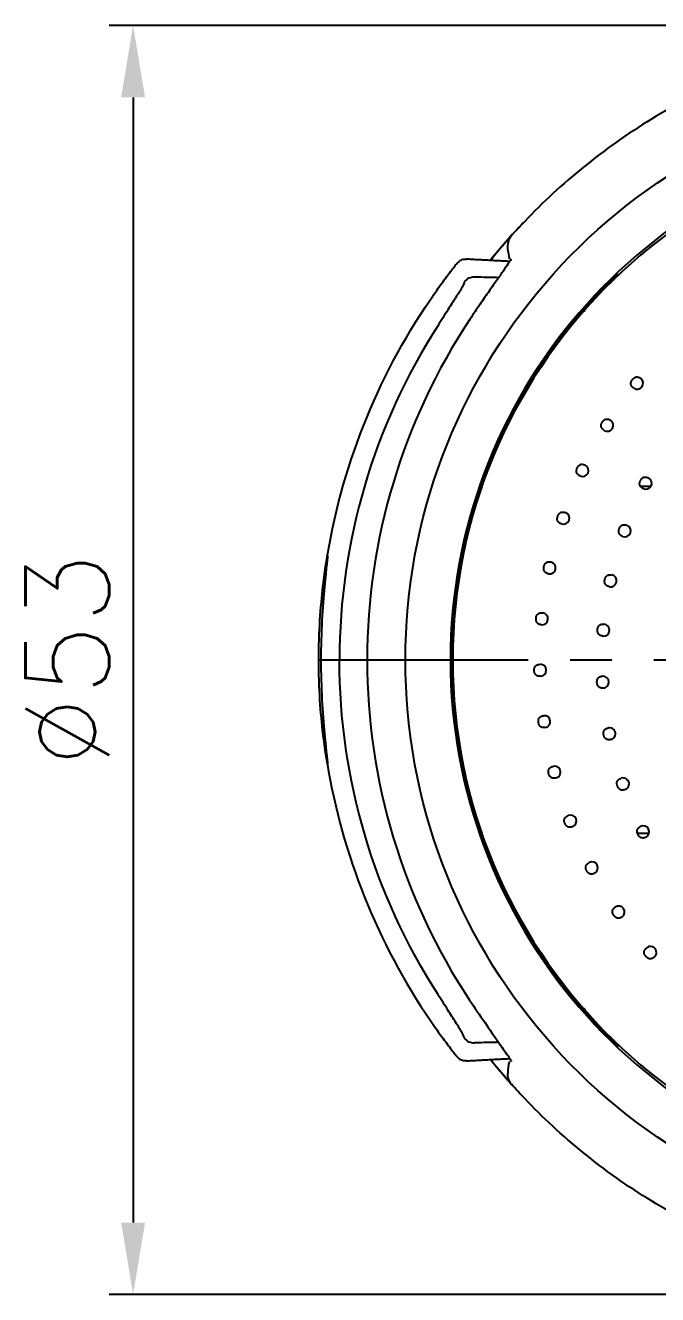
# Model space of a CAD drawing. Extents: x 41752 to 42172, y 12942 to 13239.
# Drawn here: x 41910.3 to 41936.7, y 12996 to 13049.1 of the extents above; entities that cross this region are included whole.
import ezdxf

# ---------------------------------------------------------------- set-up
doc = ezdxf.new("R2010")
doc.units = 0
doc.header["$LTSCALE"] = 7
doc.header["$MEASUREMENT"] = 0
doc.linetypes.add('CENTER', pattern=[2, 1.25, -0.25, 0.25, -0.25])
for name, color, linetype in [('1', 1, 'CENTER'), ('53', 7, 'CONTINUOUS'), ('DIM', 2, 'CONTINUOUS')]:
    doc.layers.add(name, color=color, linetype=linetype)
doc.styles.add('GHS', font='romans', dxfattribs={"bigfont": 'ghs'})

msp = doc.modelspace()

# ---------------------------------------------------------------- linework, layer by layer
at = {"layer": '1'}
msp.add_line((41922.542, 13022.547), (42108.057, 13022.547), dxfattribs=at)
at = {"layer": '53', "color": 3, "linetype": 'Continuous'}
msp.add_line((41933.674, 13037.231), (41933.711, 13037.231), dxfattribs=at)
at = {"layer": '53', "color": 7, "linetype": 'Continuous'}
for p, q in [((41936.416, 13029.797), (41935.987, 13029.797)), ((41929.091, 13028.957), (41929.091, 13029.079)), ((41928.69, 13027.597), (41928.727, 13027.597)), ((41928.189, 13023.967), (41928.153, 13023.967)), ((41928.153, 13021.127), (41928.189, 13021.126)), ((41928.69, 13017.497), (41928.727, 13017.497)), ((41929.091, 13016.014), (41929.091, 13016.137)), ((41936.342, 13015.297), (41935.866, 13015.297))]:
    msp.add_line(p, q, dxfattribs=at)
at = {"layer": '53', "color": 7, "linetype": 'Continuous', "extrusion": (0, 0, -1)}
for start, end in [(360, 162.7922), (197.2077, 360)]:
    msp.add_arc((-41950.292, 13022.547), 24.126, start, end, dxfattribs=at)
at = {"layer": '53', "color": 7, "linetype": 'Continuous'}
for centre, radius, start, end in [((41950.291, 13022.547), 22.248, 17.2969, 342.7031), ((41950.291, 13022.547), 22.148, 2.5879, 180), ((41950.292, 13022.547), 25.725, 146.4726, 180), ((41950.291, 13022.547), 22.184, 141.0925, 218.9075), ((41935.846, 13034.105), 0.25, 231.3333, 51.3333), ((41934.602, 13032.35), 0.25, 238, 58), ((41933.57, 13030.463), 0.25, 244.6667, 64.6667), ((41936.209, 13029.93), 0.25, 242.3333, 62.3333), ((41932.764, 13028.468), 0.25, 251.3333, 71.3333), ((41935.334, 13027.941), 0.25, 250.1667, 70.1667), ((41932.195, 13026.393), 0.25, 258, 78), ((41934.739, 13025.853), 0.25, 258, 78), ((41931.871, 13024.266), 0.25, 264.6667, 84.6667), ((41934.44, 13023.794), 0.25, 265.5, 85.5), ((41950.292, 13022.547), 25.725, 180, 213.5272), ((41950.291, 13022.547), 22.148, 180, 357.4121), ((41931.796, 13022.116), 0.25, 271.3333, 91.3333), ((41934.418, 13021.622), 0.25, 273.3333, 93.3333), ((41931.971, 13019.972), 0.25, 278, 98), ((41934.692, 13019.468), 0.25, 281.1667, 101.1667), ((41932.394, 13017.863), 0.25, 284.6667, 104.6667), ((41935.257, 13017.37), 0.25, 289, 109), ((41933.059, 13015.817), 0.25, 291.3333, 111.3333), ((41936.103, 13015.37), 0.25, 296.8333, 116.8333), ((41933.957, 13013.862), 0.25, 298, 118), ((41935.075, 13012.024), 0.25, 304.6667, 124.6667), ((41936.4, 13010.329), 0.25, 311.3333, 131.3333)]:
    msp.add_arc(centre, radius, start, end, dxfattribs=at)
for centre, major_axis, start_param, end_param in [((41929.022, 13038.041), (-0.458, -0.202), 4.246483, 5.21322), ((41929.022, 13007.053), (-0.458, 0.202), 1.069966, 2.036703)]:
    msp.add_ellipse(centre, major_axis=major_axis, ratio=0.996137, start_param=start_param, end_param=end_param, dxfattribs=at)
for points, weights in [([(41969.19, 13041.124), (41957.773, 13052.738), (41941.491, 13052.38), (41930.596, 13040.276)], [1, 0.790125714229, 0.790125714229, 1]), ([(41969.19, 13003.97), (41957.773, 12992.356), (41941.491, 12992.713), (41930.596, 13004.818)], [1, 0.790124610621, 0.790124610621, 1])]:
    msp.add_rational_spline(points, weights, degree=3, dxfattribs=at)
for points, degree in [([(41931.083, 13040.802), (41930.609, 13040.304), (41930.155, 13039.788), (41929.722, 13039.254)], 3), ([(41930.52, 13039.194), (41928.703, 13039.289)], 1), ([(41922.852, 13026.566), (41923.458, 13030.509), (41924.942, 13034.292), (41927.208, 13037.608)], 3), ([(41927.529, 13036.525), (41924.844, 13032.354), (41923.416, 13027.508), (41923.409, 13022.547)], 3), ([(41927.529, 13008.568), (41924.844, 13012.74), (41923.416, 13017.586), (41923.409, 13022.547)], 3), ([(41922.896, 13018.248), (41923.528, 13014.406), (41924.995, 13010.723), (41927.208, 13007.485)], 3), ([(41928.848, 13008.339), (41929.268, 13007.705), (41929.699, 13007.089), (41930.058, 13006.58)], 3), ([(41928.703, 13005.804), (41930.519, 13005.9)], 1), ([(41930.436, 13005.003), (41930.194, 13005.277), (41929.957, 13005.556), (41929.726, 13005.839)], 3), ([(41930.596, 13004.818), (41930.609, 13004.803), (41930.615, 13004.796), (41930.615, 13004.796)], 3), ([(41931.135, 13004.244), (41930.953, 13004.434), (41930.773, 13004.627), (41930.597, 13004.823)], 3)]:
    msp.add_open_spline(points, degree=degree, dxfattribs=at)
for points, degree, knots in [([(41929.724, 13039.257), (41929.745, 13039.282), (41929.765, 13039.307), (41930.207, 13039.847), (41930.573, 13040.251), (41930.585, 13040.265)], 3, [0, 0, 0, 0, 0.046078, 0.046078, 1, 1, 1, 1]), ([(41930.565, 13040.234), (41930.554, 13040.223), (41930.524, 13040.184), (41930.461, 13040.05), (41930.433, 13039.897), (41930.432, 13039.686), (41930.463, 13039.493), (41930.5, 13039.334), (41930.511, 13039.288)], 3, [0, 0, 0, 0, 0.035958, 0.115022, 0.284635, 0.501013, 0.861266, 1, 1, 1, 1]), ([(41927.208, 13037.608), (41927.354, 13037.822), (41927.506, 13038.038), (41927.648, 13038.233), (41927.775, 13038.408), (41927.899, 13038.573), (41928.001, 13038.708), (41928.074, 13038.804), (41928.138, 13038.887), (41928.186, 13038.948), (41928.233, 13039.008), (41928.265, 13039.049), (41928.275, 13039.061), (41928.276, 13039.064), (41928.278, 13039.065), (41928.278, 13039.066)], 3, [0, 0, 0, 0, 0.305932, 0.305932, 0.305932, 0.579423, 0.579423, 0.579423, 0.771492, 0.771492, 0.771492, 0.96425, 0.96425, 0.96425, 1, 1, 1, 1]), ([(41928.717, 13039.271), (41928.677, 13039.278), (41928.557, 13039.291), (41928.425, 13039.207), (41928.346, 13039.147), (41928.302, 13039.095), (41928.287, 13039.078), (41928.279, 13039.067), (41928.278, 13039.066)], 3, [0, 0, 0, 0, 0.066441, 0.223386, 0.386909, 0.605662, 0.941974, 1, 1, 1, 1]), ([(41930.588, 13039.31), (41930.588, 13039.31), (41930.584, 13039.3), (41930.548, 13039.235), (41930.443, 13039.072), (41930.256, 13038.8), (41929.991, 13038.424), (41929.658, 13037.95), (41929.277, 13037.397), (41928.986, 13036.968), (41928.832, 13036.733), (41928.812, 13036.703)], 3, [0, 0, 0, 0, 0.02818, 0.096728, 0.198021, 0.320952, 0.463484, 0.621959, 0.793179, 0.974054, 1, 1, 1, 1]), ([(41930.056, 13038.516), (41929.941, 13038.518), (41929.825, 13038.521), (41929.71, 13038.524), (41929.618, 13038.526), (41929.526, 13038.528), (41929.434, 13038.53), (41929.305, 13038.533), (41929.177, 13038.536), (41929.048, 13038.539)], 3, [0, 0, 0, 0, 0.343002, 0.343002, 0.343002, 0.61743, 0.61743, 0.61743, 1, 1, 1, 1]), ([(41935.069, 13038.672), (41935.05, 13038.655), (41934.999, 13038.608), (41934.926, 13038.539), (41934.855, 13038.472), (41934.761, 13038.382), (41934.657, 13038.28), (41934.496, 13038.121), (41934.306, 13037.927), (41934.109, 13037.719), (41933.86, 13037.454), (41933.593, 13037.156), (41933.333, 13036.848), (41933.231, 13036.727), (41933.129, 13036.604), (41933.029, 13036.48)], 3, [0, 0, 0, 0, 0.159922, 0.159922, 0.159922, 0.317799, 0.317799, 0.317799, 0.564353, 0.564353, 0.564353, 0.878132, 0.878132, 0.878132, 1, 1, 1, 1]), ([(41928.626, 13038.344), (41928.629, 13038.337), (41928.628, 13038.325), (41928.622, 13038.308), (41928.61, 13038.269), (41928.577, 13038.203), (41928.531, 13038.12), (41928.465, 13038.003), (41928.371, 13037.848), (41928.262, 13037.675), (41928.166, 13037.521), (41928.057, 13037.349), (41927.941, 13037.169), (41927.811, 13036.965), (41927.67, 13036.744), (41927.529, 13036.525)], 3, [0, 0, 0, 0, 0.078415, 0.078415, 0.078415, 0.259104, 0.259104, 0.259104, 0.516784, 0.516784, 0.516784, 0.743276, 0.743276, 0.743276, 1, 1, 1, 1]), ([(41935.69, 13033.91), (41935.498, 13034.067), (41935.651, 13034.262), (41935.804, 13034.456), (41936.003, 13034.301)], 2, [0, 0, 0, 0.5, 0.5, 1, 1, 1]), ([(41934.47, 13032.138), (41934.261, 13032.272), (41934.39, 13032.483), (41934.519, 13032.694), (41934.735, 13032.562)], 2, [0, 0, 0, 0.5, 0.5, 1, 1, 1]), ([(41933.463, 13030.237), (41933.24, 13030.345), (41933.344, 13030.57), (41933.448, 13030.794), (41933.677, 13030.689)], 2, [0, 0, 0, 0.5, 0.5, 1, 1, 1]), ([(41936.093, 13029.708), (41935.875, 13029.825), (41935.988, 13030.046), (41936.101, 13030.266), (41936.325, 13030.151)], 2, [0, 0, 0, 0.5, 0.5, 1, 1, 1]), ([(41932.684, 13028.231), (41932.45, 13028.313), (41932.527, 13028.548), (41932.605, 13028.783), (41932.844, 13028.705)], 2, [0, 0, 0, 0.5, 0.5, 1, 1, 1]), ([(41935.249, 13027.706), (41935.017, 13027.793), (41935.099, 13028.026), (41935.181, 13028.26), (41935.419, 13028.177)], 2, [0, 0, 0, 0.5, 0.5, 1, 1, 1]), ([(41922.542, 13022.547), (41922.543, 13023.693), (41922.627, 13024.802), (41922.812, 13026.387), (41922.898, 13026.866), (41922.914, 13026.899)], 3, [0, 0, 0, 0, 0.508843, 0.508843, 1, 1, 1, 1]), ([(41932.143, 13026.149), (41931.902, 13026.202), (41931.951, 13026.445), (41932, 13026.688), (41932.247, 13026.638)], 2, [0, 0, 0, 0.5, 0.5, 1, 1, 1]), ([(41934.687, 13025.608), (41934.445, 13025.662), (41934.494, 13025.905), (41934.543, 13026.147), (41934.791, 13026.097)], 2, [0, 0, 0, 0.5, 0.5, 1, 1, 1]), ([(41931.848, 13024.017), (41931.602, 13024.043), (41931.622, 13024.29), (41931.643, 13024.536), (41931.894, 13024.515)], 2, [0, 0, 0, 0.5, 0.5, 1, 1, 1]), ([(41934.421, 13023.545), (41934.174, 13023.567), (41934.191, 13023.814), (41934.208, 13024.061), (41934.46, 13024.044)], 2, [0, 0, 0, 0.5, 0.5, 1, 1, 1]), ([(41922.732, 13019.397), (41922.728, 13019.426), (41922.725, 13019.455), (41922.627, 13020.291), (41922.543, 13021.401), (41922.542, 13022.547)], 3, [0, 0, 0, 0, 0.035479, 0.035479, 1, 1, 1, 1]), ([(41931.802, 13021.866), (41931.554, 13021.863), (41931.546, 13022.111), (41931.538, 13022.358), (41931.79, 13022.366)], 2, [0, 0, 0, 0.5, 0.5, 1, 1, 1]), ([(41934.433, 13021.373), (41934.185, 13021.361), (41934.168, 13021.608), (41934.152, 13021.855), (41934.404, 13021.872)], 2, [0, 0, 0, 0.5, 0.5, 1, 1, 1]), ([(41932.006, 13019.725), (41931.76, 13019.692), (41931.724, 13019.937), (41931.687, 13020.182), (41931.936, 13020.22)], 2, [0, 0, 0, 0.5, 0.5, 1, 1, 1]), ([(41934.741, 13019.222), (41934.497, 13019.177), (41934.447, 13019.419), (41934.397, 13019.662), (41934.644, 13019.713)], 2, [0, 0, 0, 0.5, 0.5, 1, 1, 1]), ([(41932.457, 13017.621), (41932.217, 13017.56), (41932.152, 13017.799), (41932.087, 13018.038), (41932.331, 13018.105)], 2, [0, 0, 0, 0.5, 0.5, 1, 1, 1]), ([(41935.339, 13017.134), (41935.104, 13017.055), (41935.021, 13017.289), (41934.938, 13017.522), (41935.176, 13017.607)], 2, [0, 0, 0, 0.5, 0.5, 1, 1, 1]), ([(41933.15, 13015.584), (41932.918, 13015.496), (41932.826, 13015.726), (41932.734, 13015.955), (41932.968, 13016.05)], 2, [0, 0, 0, 0.5, 0.5, 1, 1, 1]), ([(41936.216, 13015.147), (41935.994, 13015.037), (41935.88, 13015.257), (41935.766, 13015.477), (41935.99, 13015.593)], 2, [0, 0, 0, 0.5, 0.5, 1, 1, 1]), ([(41934.074, 13013.641), (41933.854, 13013.527), (41933.736, 13013.744), (41933.618, 13013.962), (41933.839, 13014.082)], 2, [0, 0, 0, 0.5, 0.5, 1, 1, 1]), ([(41935.218, 13011.818), (41935.013, 13011.679), (41934.87, 13011.882), (41934.727, 13012.084), (41934.933, 13012.23)], 2, [0, 0, 0, 0.5, 0.5, 1, 1, 1]), ([(41936.565, 13010.141), (41936.377, 13009.979), (41936.212, 13010.164), (41936.047, 13010.348), (41936.235, 13010.516)], 2, [0, 0, 0, 0.5, 0.5, 1, 1, 1]), ([(41928.626, 13006.75), (41928.629, 13006.756), (41928.628, 13006.768), (41928.622, 13006.786), (41928.61, 13006.825), (41928.577, 13006.891), (41928.531, 13006.974), (41928.465, 13007.091), (41928.371, 13007.246), (41928.262, 13007.419), (41928.166, 13007.572), (41928.057, 13007.744), (41927.941, 13007.925), (41927.811, 13008.129), (41927.67, 13008.35), (41927.529, 13008.568)], 3, [0, 0, 0, 0, 0.078415, 0.078415, 0.078415, 0.259104, 0.259104, 0.259104, 0.516784, 0.516784, 0.516784, 0.743276, 0.743276, 0.743276, 1, 1, 1, 1]), ([(41933.029, 13008.614), (41933.262, 13008.325), (41933.505, 13008.04), (41933.741, 13007.776), (41934.006, 13007.48), (41934.271, 13007.202), (41934.499, 13006.972), (41934.634, 13006.836), (41934.759, 13006.714), (41934.858, 13006.62), (41934.936, 13006.545), (41934.999, 13006.486), (41935.037, 13006.451), (41935.051, 13006.438), (41935.062, 13006.428), (41935.069, 13006.422)], 3, [0, 0, 0, 0, 0.285866, 0.285866, 0.285866, 0.606895, 0.606895, 0.606895, 0.794673, 0.794673, 0.794673, 0.942985, 0.942985, 0.942985, 1, 1, 1, 1]), ([(41927.208, 13007.485), (41927.354, 13007.271), (41927.506, 13007.056), (41927.648, 13006.861), (41927.775, 13006.686), (41927.899, 13006.521), (41928.001, 13006.385), (41928.074, 13006.29), (41928.138, 13006.207), (41928.186, 13006.146), (41928.233, 13006.085), (41928.265, 13006.045), (41928.275, 13006.032), (41928.276, 13006.03), (41928.278, 13006.028), (41928.278, 13006.028)], 3, [0, 0, 0, 0, 0.305932, 0.305932, 0.305932, 0.579423, 0.579423, 0.579423, 0.771492, 0.771492, 0.771492, 0.96425, 0.96425, 0.96425, 1, 1, 1, 1]), ([(41930.056, 13006.578), (41929.941, 13006.575), (41929.825, 13006.573), (41929.71, 13006.57), (41929.618, 13006.568), (41929.526, 13006.566), (41929.434, 13006.564), (41929.305, 13006.561), (41929.177, 13006.558), (41929.048, 13006.555)], 3, [0, 0, 0, 0, 0.343002, 0.343002, 0.343002, 0.61743, 0.61743, 0.61743, 1, 1, 1, 1]), ([(41930.041, 13006.6), (41930.118, 13006.49), (41930.271, 13006.272), (41930.451, 13006.01), (41930.558, 13005.842), (41930.587, 13005.787), (41930.589, 13005.783), (41930.589, 13005.783)], 3, [0, 0, 0, 0, 0.260874, 0.560317, 0.807469, 0.970923, 1, 1, 1, 1]), ([(41928.283, 13006.022), (41928.284, 13006.02), (41928.293, 13006.009), (41928.315, 13005.98), (41928.378, 13005.92), (41928.513, 13005.823), (41928.651, 13005.816), (41928.716, 13005.817)], 3, [0, 0, 0, 0, 0.111858, 0.452871, 0.71092, 0.882383, 1, 1, 1, 1]), ([(41930.585, 13004.829), (41930.582, 13004.833), (41930.544, 13004.875), (41930.48, 13004.947), (41930.416, 13005.019), (41930.325, 13005.123), (41930.219, 13005.245), (41930.073, 13005.414), (41929.896, 13005.625), (41929.709, 13005.855)], 3, [0, 0, 0, 0, 0.296399, 0.296399, 0.296399, 0.591513, 0.591513, 0.591513, 1, 1, 1, 1]), ([(41930.503, 13005.782), (41930.49, 13005.727), (41930.449, 13005.526), (41930.435, 13005.297), (41930.434, 13005.076), (41930.563, 13004.854), (41930.585, 13004.83), (41930.587, 13004.828)], 3, [0, 0, 0, 0, 0.166714, 0.640118, 0.842113, 0.987465, 1, 1, 1, 1])]:
    msp.add_open_spline(points, degree=degree, knots=knots, dxfattribs=at)
at = {"layer": '53', "color": 3, "linetype": 'Continuous'}
for points in [[(41933.668, 13037.123), (41933.666, 13037.123), (41933.663, 13037.123), (41933.661, 13037.123)], [(41922.916, 13018.193), (41922.905, 13018.194), (41922.822, 13018.644), (41922.732, 13019.397)], [(41933.668, 13007.971), (41933.666, 13007.971), (41933.663, 13007.97), (41933.661, 13007.97)]]:
    msp.add_open_spline(points, degree=3, dxfattribs=at)
for points in [[(41922.916, 13026.901), (41922.927, 13026.9), (41922.859, 13026.419), (41922.706, 13024.8), (41922.635, 13023.696), (41922.634, 13022.547)], [(41922.634, 13022.547), (41922.635, 13021.4), (41922.706, 13020.29), (41922.859, 13018.673), (41922.927, 13018.194), (41922.916, 13018.193)]]:
    msp.add_open_spline(points, degree=3, knots=[0, 0, 0, 0, 0.5, 0.5, 1, 1, 1, 1], dxfattribs=at)
at = {"layer": 'DIM'}
for p, q in [((41949.291, 13049.047), (41913.789, 13049.047)), ((41914.789, 13046.047), (41914.789, 12999.048)), ((41949.306, 12996.048), (41913.789, 12996.048))]:
    msp.add_line(p, q, dxfattribs=at)
for points in [[(41914.289, 13046.047), (41915.289, 13046.047), (41914.789, 13049.047)], [(41914.289, 12999.048), (41915.289, 12999.048), (41914.789, 12996.048)]]:
    msp.add_solid(points, dxfattribs=at)

# ---------------------------------------------------------------- texts
at = {"layer": 'DIM', "insert": (41912.039, 13022.547), "char_height": 3.5, "attachment_point": 5, "rotation": 90, "style": 'GHS'}
msp.add_mtext('\\A1;%%C53', dxfattribs=at)

doc.saveas('drawing.dxf')
